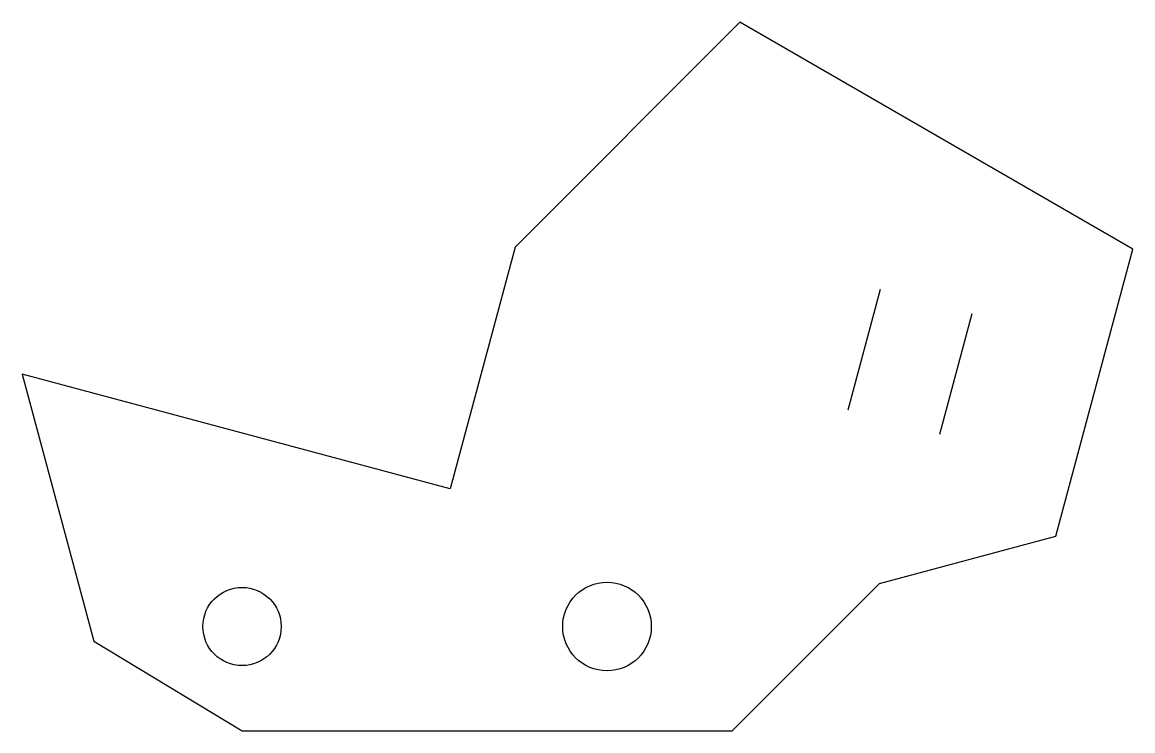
# Model space of a CAD drawing. Header units: millimetres. Extents: x 108 to 321, y 50 to 186.
import ezdxf

# ---------------------------------------------------------------- set-up
doc = ezdxf.new("R2010")
doc.units = ezdxf.units.MM

msp = doc.modelspace()

# ---------------------------------------------------------------- linework, layer by layer
for p, q in [((245.5, 185.9), (202.37, 142.77)), ((320.84, 142.4), (245.5, 185.9)), ((202.37, 142.77), (189.94, 96.4)), ((306.09, 87.34), (320.84, 142.4)), ((272.42, 134.65), (266.2, 111.47)), ((290, 130), (283.79, 106.82)), ((189.94, 96.4), (107.84, 118.4)), ((107.84, 118.4), (121.56, 67.21)), ((272.28, 78.28), (306.09, 87.34)), ((244, 50), (272.28, 78.28)), ((121.56, 67.21), (150, 50)), ((150, 50), (244, 50))]:
    msp.add_line(p, q)
for centre, radius in [((150, 70), 7.5), ((220, 70), 8.5)]:
    msp.add_circle(centre, radius)

doc.saveas('drawing.dxf')
